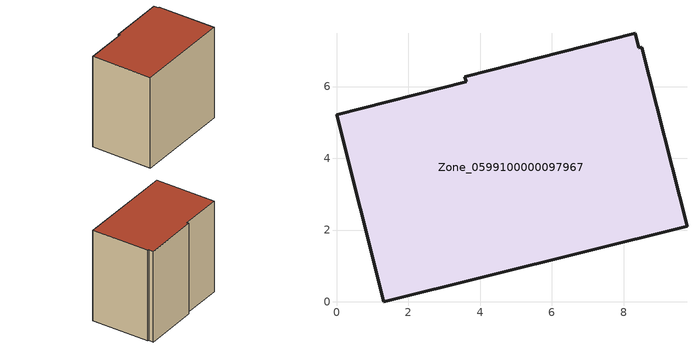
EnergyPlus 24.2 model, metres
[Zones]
Zone_0599100000097967
 floor ground (C_G): 0,5.22 3.62,6.14 3.58,6.28 8.33,7.49 8.43,7.08 8.51,7.1 9.77,2.1 1.31,0 z0
 wall outside (C_F): 3.62,6.14 0,5.22 1.31,0 9.77,2.1 8.51,7.1 8.43,7.08 8.33,7.49 3.58,6.28 3.62,6.14 z0:8.33
 roof outside (C_R): 8.51,7.1 8.43,7.08 8.33,7.49 3.58,6.28 3.62,6.14 0,5.22 1.31,0 9.77,2.1 z8.33
[BUILDING]
Pand.0599100000097967: North Axis=0; Terrain=City; Loads Convergence Tolerance Value=0.04; Temperature Convergence Tolerance Value=0.4; Solar Distribution=FullExterior; Maximum Number of Warmup Days=25; Minimum Number of Warmup Days=1
[Site:Location]
Rotterdam.The.Hague.AP_ZH_NLD Design_Conditions: Latitude=51.96; Longitude=4.45; Time Zone=1; Elevation=-4.5
[SITE:GROUNDTEMPERATURE:BUILDINGSURFACE]
18, 18, 18, 18, 18, 18, 18, 18, 18, 18, 18, 18
[MATERIAL] Thermal Absorptance=0.9; Solar Absorptance=0.7; Visible Absorptance=0.7
Name | Roughness | Thickness | Conductivity | Density | Specific Heat
G.TI.1975-1991 | MediumSmooth | 0.15 | 0.288461 | 540 | 1210
F.TI.1975-1991 | Rough | 0.3 | 0.230769 | 1920 | 840
R.TI.1975-1991 | MediumRough | 0.2 | 0.153846 | 1500 | 1000
[CONSTRUCTION]
C_G: G.TI.1975-1991
C_F: F.TI.1975-1991
C_R: R.TI.1975-1991
[ZONE]
Zone_0599100000097967: Type=1; Multiplier=1; Ceiling Height=Autocalculate; Volume=Autocalculate; Floor Area=autocalculate; Part of Total Floor Area=Yes
[ZONEINFILTRATION:DESIGNFLOWRATE]
Infil_Zone_0599100000097967: Zone or ZoneList or Space or SpaceList=Zone_0599100000097967; Schedule=AlwaysOn; Design Flow Rate Calculation Method=Flow/Area; Flow Rate per Floor Area=0.003; Constant Term Coefficient=1; Temperature Term Coefficient=0; Velocity Term Coefficient=0; Velocity Squared Term Coefficient=0
[HVACTEMPLATE:ZONE:IDEALLOADSAIRSYSTEM]
Zone_0599100000097967: Maximum Heating Supply Air Temperature=50; Minimum Cooling Supply Air Temperature=13; Maximum Heating Supply Air Humidity Ratio=0.0156; Minimum Cooling Supply Air Humidity Ratio=0.0077; Heating Limit=NoLimit; Cooling Limit=NoLimit; Dehumidification Control Type=ConstantSensibleHeatRatio; Cooling Sensible Heat Ratio=0.7; Dehumidification Setpoint=60; Humidification Control Type=None; Humidification Setpoint=30; Outdoor Air Method=None; Outdoor Air Flow Rate per Person=0.00944; Outdoor Air Flow Rate per Zone Floor Area=0; Outdoor Air Flow Rate per Zone=0; Demand Controlled Ventilation Type=None; Outdoor Air Economizer Type=NoEconomizer; Heat Recovery Type=None; Sensible Heat Recovery Effectiveness=0.7; Latent Heat Recovery Effectiveness=0.65
[ZONECONTROL:THERMOSTAT]
ThermostatControl_Zone_0599100000097967: Zone or ZoneList=Zone_0599100000097967; Control Type Schedule=DualSetpointControlType; Control 1=Thermostat_Zone_0599100000097967; Temperature Difference Between Cutout And Setpoint=0
[THERMOSTATSETPOINT:DUALSETPOINT]
Thermostat_Zone_0599100000097967: Heating Setpoint Temperature Schedule=HeatingSetpoint_Zone_0599100000097967; Cooling Setpoint Temperature Schedule=CoolingSetpoint_Zone_0599100000097967
[SCHEDULE:COMPACT]
HeatingSetpoint_Zone_0599100000097967: Through: 12/31, For: AllDays, Until: 24:00, 21
CoolingSetpoint_Zone_0599100000097967: Through: 12/31, For: AllDays, Until: 24:00, 24
DualSetpointControlType: Through: 12/31, For: AllDays, Until: 24:00, 4
AlwaysOn: Through: 12/31, For: AllDays, Until: 24:00, 1
